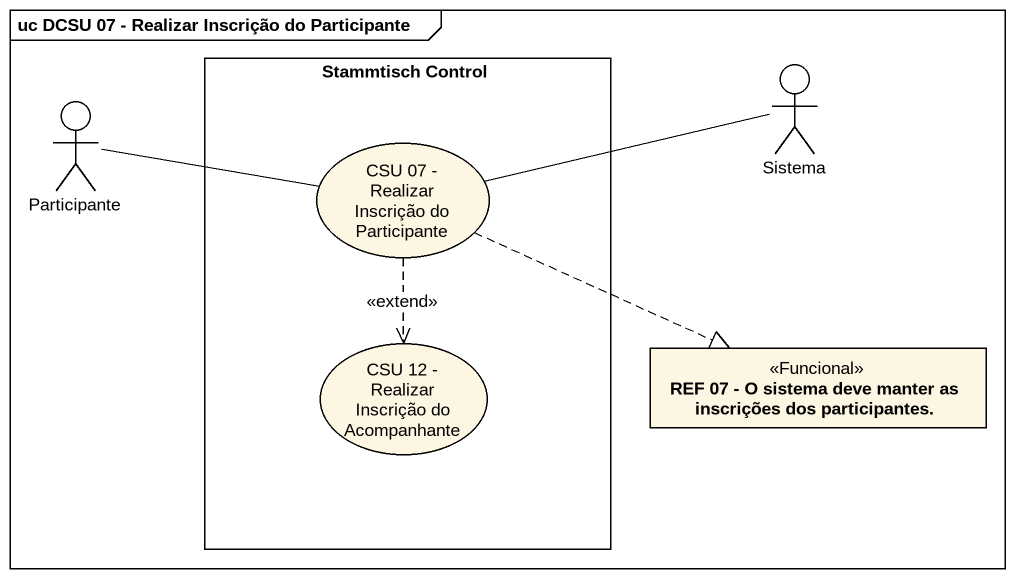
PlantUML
@startuml
mainframe uc DCSU 07 - Realizar Inscrição do Participante
allowmixing
hide circle
hide empty members
rectangle "Stammtisch Control" as Stammtisch_Control {
  usecase "CSU 07 - Realizar Inscrição do Participante" as CSU_07_Realizar_Inscrição
  usecase "CSU 12 - Realizar Inscrição do Acompanhante" as CSU_12_Realizar_Inscrição
}
actor Sistema
actor Participante
class "REF 07 - O sistema deve manter as inscrições dos participantes." as REF_07_O_sistema_deve <<Funcional>>
Participante -right- CSU_07_Realizar_Inscrição
CSU_07_Realizar_Inscrição -right- Sistema
CSU_07_Realizar_Inscrição ..> CSU_12_Realizar_Inscrição : <<extend>>
CSU_07_Realizar_Inscrição .right.|> REF_07_O_sistema_deve
@enduml
